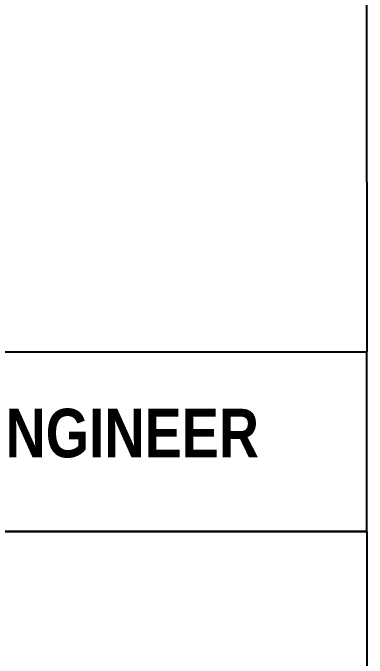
# Model space of a CAD drawing. Header units: metres. Extents: x -1560405 to -1559609, y 42907 to 43310.
# Drawn here: x -1560073.81 to -1560053.33, y 42944.04 to 42981.34 of the extents above; entities that cross this region are included whole.
import ezdxf

# ---------------------------------------------------------------- set-up
doc = ezdxf.new("R2010")
doc.units = ezdxf.units.M
doc.header["$LTSCALE"] = 750
doc.header["$MEASUREMENT"] = 0
doc.layers.get('0').update_dxf_attribs({"lineweight": 5})
doc.styles.add('SH', font='swissc.ttf', dxfattribs={"height": 10})

msp = doc.modelspace()

# ---------------------------------------------------------------- linework, layer by layer
at = {"color": 0, "ltscale": 0.25}
msp.add_lwpolyline([(-1560053.36713, 42906.74882), (-1560404.53092, 42906.74882), (-1560404.53092, 43310.45357), (-1560053.36713, 43310.45357)], close=True, dxfattribs=at)
at = {"color": 0, "lineweight": -2, "ltscale": 0.25}
for points in [[(-1560157.74256, 42961.7388), (-1560053.33094, 42961.7388), (-1560053.3723, 43001.0341), (-1560157.78392, 43001.0341)], [(-1560105.53675, 42961.7388), (-1560053.3723, 42961.7388), (-1560053.3723, 42951.35627), (-1560105.53675, 42951.35627)], [(-1560053.39298, 42906.74882), (-1560105.59879, 42906.74882), (-1560105.55743, 42951.35627), (-1560053.35162, 42951.35627)]]:
    msp.add_lwpolyline(points, close=True, dxfattribs=at)

# ---------------------------------------------------------------- texts
at = {"color": 0, "lineweight": -2, "ltscale": 0.05, "insert": (-1560098.18331, 42958.45562), "char_height": 2.808, "width": 153.402721, "attachment_point": 1, "style": 'SH'}
msp.add_mtext('{\\fSwis721 Cn BT|b1|i0|c0|p34;    REGISTER  ENGINEER\\P\\fSwis721 Cn BT|b0|i0|c0|p34;\\C7;\\P\\P}\\P                                                 ', dxfattribs=at)

doc.saveas('drawing.dxf')
